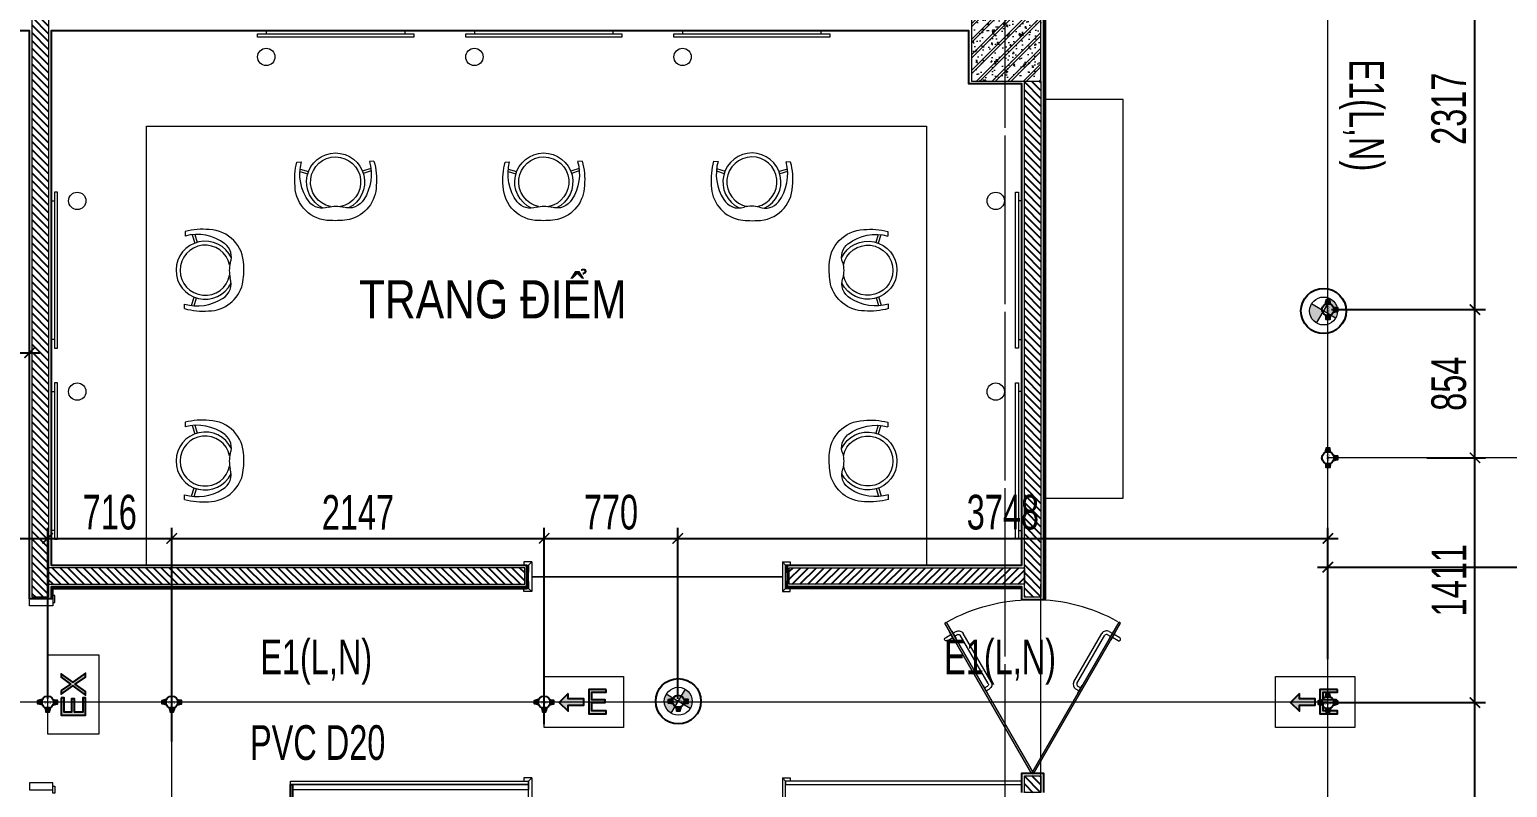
# Model space of a CAD drawing. Header units: millimetres. Extents: x -343543 to 400519, y -115663 to 104219.
# Drawn here: x -155558 to -147038, y 10228 to 14597 of the extents above; entities that cross this region are included whole.
import ezdxf
from ezdxf.xclip import XClip

# ---------------------------------------------------------------- set-up
doc = ezdxf.new("R2010")
doc.units = ezdxf.units.MM
doc.header["$XCLIPFRAME"] = 0
doc.linetypes.add('XREF MAT BANG TUONG XAY$0$CENTER', pattern=[50.8, 31.75, -6.35, 6.35, -6.35])
doc.linetypes.add('XREF MAT BANG TUONG XAY$0$HIDDEN', pattern=[0.375, 0.25, -0.125])
doc.layers.get('0').update_dxf_attribs({"color": 231, "lineweight": 0})
doc.layers.get('DefPoints').update_dxf_attribs({"color": 191})
for name, color, linetype, lineweight in [('1-INNO-E-Emergency', 1, 'EME', 5), ('A-PATT', 252, 'Continuous', 9), ('A-SYMBOLS', 10, 'Continuous', 13), ('E-EX', 3, 'Continuous', 25), ('kata_dim', 231, 'Continuous', 0), ('SME-E-COND-LTG', 51, 'Continuous', 18), ('SME-E-LTG-TEXT', 53, 'Continuous', 18), ('TEXT DIEN', 3, 'Continuous', 18), ('XREF MAT BANG TUONG XAY$0$$0$A-WALL-INT', 8, 'Continuous', 9), ('XREF MAT BANG TUONG XAY$0$$1$A-TEXT', 8, 'Continuous', 25), ('XREF MAT BANG TUONG XAY$0$01.Xref _MB T1$0$A-DOOR', 8, 'Continuous', 9), ('XREF MAT BANG TUONG XAY$0$01.Xref _MB T1$0$A-FURN', 8, 'Continuous', 5), ('XREF MAT BANG TUONG XAY$0$A-GRID', 8, 'XREF MAT BANG TUONG XAY$0$CENTER', 15), ('XREF MAT BANG TUONG XAY$0$A-WALL-INT', 8, 'Continuous', 9), ('XREF MAT BANG TUONG XAY$0$xref_IKIGAI_Cot$0$A-FNSH', 8, 'Continuous', 9), ('XREF MAT BANG TUONG XAY$0$xref_IKIGAI_Cot$0$A-PATT', 8, 'Continuous', 5)]:
    doc.layers.add(name, color=color, linetype=linetype, lineweight=lineweight)
for name, color, linetype in [('XREF MAT BANG TUONG XAY$0$A-FNSH', 8, 'Continuous'), ('XREF MAT BANG TUONG XAY$0$A-FURN', 8, 'Continuous'), ('XREF MAT BANG TUONG XAY$0$A-HIDD', 8, 'XREF MAT BANG TUONG XAY$0$HIDDEN'), ('XREF MAT BANG TUONG XAY$0$A-PATT', 8, 'Continuous'), ('ống ghen', 6, 'Continuous')]:
    doc.layers.add(name, color=color, linetype=linetype)
doc.styles.add('ROMANS1', font='vntimeh.shx', dxfattribs={"width": 0.8, "bigfont": 'bigfont.shx'})
doc.styles.add('ROMANSssss', font='vntimeh.shx', dxfattribs={"width": 0.7})
doc.styles.add('SM-DIMTEXT', font='SME.shx', dxfattribs={"width": 0.7})
doc.styles.add('SME-TEXT', font='sme.shx', dxfattribs={"width": 0.7})
doc.styles.add('XREF MAT BANG TUONG XAY$0$Arial', font='arial.ttf', dxfattribs={"width": 0.8})
doc.linetypes.add('EME', pattern='A,2463.214661,-165.6529,["E",ROMANSssss,S=300,R=360,X=0,Y=-153.361507],-321.423057,2528.257516', length=5478.548134)
doc.dimstyles.new('SDIM-100', dxfattribs={"dimscale": 100, "dimtxt": 2, "dimasz": 0.6, "dimexe": 0.6, "dimexo": 0.2, "dimgap": 0.5, "dimtad": 1, "dimdec": 0, "dimzin": 12, "dimtxsty": 'SM-DIMTEXT', "dimblk": 'ARCHTICK', "dimblk1": 'ARCHTICK', "dimblk2": 'ARCHTICK', "dimcen": 0.12, "dimdle": 0.6, "dimclrd": 7, "dimclre": 8, "dimadec": 0, "dimazin": 3, "dimtfac": 2, "dimtix": 1, "dimtmove": 1, "dimatfit": 3, "dimfxl": 1, "dimtzin": 0, "dimarcsym": 1})

# ---------------------------------------------------------------- blocks, each defined once
blk = doc.blocks.new('*U287')
at = {"layer": 'XREF MAT BANG TUONG XAY$0$A-PATT'}
h = blk.add_hatch(dxfattribs=at)
h.set_pattern_fill('ANSI31', color=8, scale=10)
h.set_pattern_definition([(45, (38421.79, -11178.564), (-22.45064, 22.45064), [])])
h.paths.add_polyline_path([(-38.7, 47.5), (2936.3, 47.5), (2936.3, -47.5), (-38.7, -47.5)])
at = {"layer": 'XREF MAT BANG TUONG XAY$0$A-WALL-INT', "color": 8}
blk.add_lwpolyline([(-38.7, 47.5), (2936.3, 47.5), (2936.3, -47.5), (-38.7, -47.5)], close=True, dxfattribs=at)
blk = doc.blocks.new('*U279')
at = {"layer": 'XREF MAT BANG TUONG XAY$0$A-PATT'}
h = blk.add_hatch(dxfattribs=at)
h.set_pattern_fill('ANSI31', color=8, scale=10)
h.set_pattern_definition([(45, (43311.79, -11178.564), (-22.45064, 22.45064), [])])
h.paths.add_polyline_path([(-38.7, 47.5), (7826.3, 47.5), (7826.3, -47.5), (-38.7, -47.5)])
at = {"layer": 'XREF MAT BANG TUONG XAY$0$A-WALL-INT', "color": 8}
blk.add_lwpolyline([(-38.7, 47.5), (7826.3, 47.5), (7826.3, -47.5), (-38.7, -47.5)], close=True, dxfattribs=at)
blk = doc.blocks.new('XREF MAT BANG TUONG XAY$0$00.xref_IKIGAI_Truc')
at = {"layer": 'XREF MAT BANG TUONG XAY$0$A-GRID', "color": 8, "ltscale": 20}
blk.add_lwpolyline([(31400, -3920.7), (31400, 22924.4)], dxfattribs=at)
blk = doc.blocks.new('XREF MAT BANG TUONG XAY$0$xref_IKIGAI_Cot')
at = {"layer": 'XREF MAT BANG TUONG XAY$0$xref_IKIGAI_Cot$0$A-PATT'}
h = blk.add_hatch(dxfattribs=at)
h.set_pattern_fill('BT-01', color=8, scale=15, angle=180, pattern_type=2)
h.set_pattern_definition([(230, (31425, 14520), (-107.59, 9.413), [11.25, -123.75]), (175, (31425, 14520), (20.813, -112.83), [9, -99]), (280.45, (31416.04, 14520.78), (-86.776, -103.416), [9.56, -105.17]), (226.184, (31425, 14490), (-160.086, 24.83), [16.875, -185.625]), (276.636, (31411.66, 14492.07), (-140.2, -146.12), [14.34, -157.757]), (171.184, (31425, 14490), (-140.2, -146.12), [13.5, -148.5]), (201, (31410, 14497.5), (-89.536, 60.393), [11.25, -123.75]), (146, (31410, 14497.5), (-36.497, -108.773), [9, -99]), (251.45, (31402.54, 14502.53), (-126.033, -48.38), [9.56, -105.17]), (217.5, (31425, 14520), (-1.824, -49.934), [0, -97.8, 0, -100.5, 0, -99.375]), (187.5, (31425, 14520), (-39.46, -59.162), [0, -57.3, 0, -95.55, 0, -37.875]), (147.5, (31458.45, 14520), (-80.0734, 3.383), [0, -37.5, 0, -117, 0, -155.25]), (137.5, (31473.45, 14520), (-87.478, -15.016), [0, -48.75, 0, -77.7, 0, -110.25]), (225, (31425, 14520), (45.078, -45.078), []), (225, (31425, 14501.625), (45.078, -45.078), [])])
h.paths.add_polyline_path([(31605, 14700), (31205, 14700), (31205, 14300), (31605, 14300)])
at = {"layer": 'XREF MAT BANG TUONG XAY$0$A-GRID', "color": 8, "ltscale": 20}
blk.add_lwpolyline([(31400, -3920.7), (31400, 22924.4)], dxfattribs=at)
at = {"layer": 'XREF MAT BANG TUONG XAY$0$xref_IKIGAI_Cot$0$A-FNSH', "color": 8}
blk.add_lwpolyline([(31605, 14700), (31205, 14700), (31205, 14300), (31605, 14300)], close=True, dxfattribs=at)
blk = doc.blocks.new('*U277')
at = {"layer": 'XREF MAT BANG TUONG XAY$0$A-PATT'}
h = blk.add_hatch(dxfattribs=at)
h.set_pattern_fill('ANSI31', color=8, scale=10)
h.set_pattern_definition([(45, (36801.78, -11178.564), (-22.45064, 22.45064), [])])
h.paths.add_polyline_path([(-38.7, 47.5), (1316.3, 47.5), (1316.3, -47.5), (-38.7, -47.5)])
at = {"layer": 'XREF MAT BANG TUONG XAY$0$A-WALL-INT', "color": 8}
blk.add_lwpolyline([(-38.7, 47.5), (1316.3, 47.5), (1316.3, -47.5), (-38.7, -47.5)], close=True, dxfattribs=at)
blk = doc.blocks.new('*U276')
at = {"layer": 'XREF MAT BANG TUONG XAY$0$A-PATT'}
h = blk.add_hatch(dxfattribs=at)
h.set_pattern_fill('ANSI31', color=8, scale=10)
h.set_pattern_definition([(45, (38191.79, -11178.564), (-22.45064, 22.45064), [])])
h.paths.add_polyline_path([(-38.7, 47.5), (2706.3, 47.5), (2706.3, -47.5), (-38.7, -47.5)])
at = {"layer": 'XREF MAT BANG TUONG XAY$0$A-WALL-INT', "color": 8}
blk.add_lwpolyline([(-38.7, 47.5), (2706.3, 47.5), (2706.3, -47.5), (-38.7, -47.5)], close=True, dxfattribs=at)
blk = doc.blocks.new('*U286')
at = {"color": 8}
for p, q in [((-324.2, -4.2), (-319.2, 4.5)), ((549.4, -497), (-319.2, 4.5)), ((-324.2, -4.2), (544.4, -505.6)), ((154.3, -266.1), (164.3, -248.7)), ((195.3, -255), (474.6, -416.3)), ((205.3, -237.7), (484.6, -399)), ((141.3, -258.6), (140.1, -260.7)), ((184.6, -283.6), (141.3, -258.6)), ((171.6, -276.1), (181.7, -258.7)), ((183.4, -285.7), (184.6, -283.6)), ((442.5, -491.8), (461, -459.8)), ((449, -450.6), (448, -452.3)), ((448, -452.3), (491.3, -477.3)), ((455.2, -439.8), (454, -441.9)), ((498.5, -464.8), (455.2, -439.8)), ((459.8, -501.8), (478.3, -469.8)), ((478.2, -430), (468.2, -447.3)), ((495.5, -440), (485.5, -457.3)), ((491.3, -477.3), (492.3, -475.6)), ((497.3, -466.9), (498.5, -464.8)), ((544.4, -505.6), (549.4, -497))]:
    blk.add_line(p, q, dxfattribs=at)
at = {"color": 8, "ltscale": 0.25}
blk.add_arc((-324.2, -4.2), 1002.9, 330.95497, 0, dxfattribs=at)
at = {"color": 8}
for centre, radius, start, end in [((190.3, -263.7), 30, 59.96939, 149.96939), ((190.3, -263.7), 10, 59.96939, 149.96939), ((469.6, -425), 10, 329.96939, 59.96939), ((469.6, -425), 30, 329.96939, 59.96939), ((451.2, -496.8), 10, 149.96939, 329.96939)]:
    blk.add_arc(centre, radius, start, end, dxfattribs=at)
blk = doc.blocks.new('*U285')
at = {"layer": 'XREF MAT BANG TUONG XAY$0$A-PATT'}
h = blk.add_hatch(dxfattribs=at)
h.set_pattern_fill('ANSI31', color=8, scale=10)
h.set_pattern_definition([(45, (35541.79, -11178.564), (-22.45064, 22.45064), [])])
h.paths.add_polyline_path([(-38.7, 47.5), (56.3, 47.5), (56.3, -47.5), (-38.7, -47.5)])
at = {"layer": 'XREF MAT BANG TUONG XAY$0$A-WALL-INT', "color": 8}
blk.add_lwpolyline([(-38.7, 47.5), (56.3, 47.5), (56.3, -47.5), (-38.7, -47.5)], close=True, dxfattribs=at)
blk = doc.blocks.new('XREF MAT BANG NOI THAT$0$01.Xref _MB T1$0$YLD.Studio-03-10')
at = {"color": 8}
for p, q in [((-114.9, 223.3), (-115.2, 197)), ((-73.7, 204.8), (-59.6, 156.3)), ((-59.8, 205.9), (-46.6, 160.6)), ((-77.6, -203.4), (-62.6, -155.1)), ((-63.7, -204.8), (-49.7, -159.7)), ((-119.2, -221.1), (-118.9, -194.8))]:
    blk.add_line(p, q, dxfattribs=at)
for centre, radius, start, end in [((-45.4, -60.7), 267, 53.14657, 105.16037), ((-15.8, -157.2), 393.2, 84.14904, 104.60026), ((18.3, 30), 204.1, 359.86712, 88.34178), ((0, 0), 167.3, 25.23738, 333.67565), ((0, 0), 144.5, 12.13584, 348.5505), ((53.4, 76.5), 98, 339.92524, 51.2235), ((320.2, -3), 180.7, 165.27513, 193.63791), ((-230.1, 2.2), 453.3, 349.58366, 3.46192), ((17.8, -30.4), 204.1, 270.57126, 345.98886), ((51.9, -77.5), 98, 299.72756, 18.9878), ((-44.2, 60.7), 266.2, 253.71144, 302.95283), ((-12.8, 157.4), 393.2, 254.31278, 274.764)]:
    blk.add_arc(centre, radius, start, end, dxfattribs=at)
blk = doc.blocks.new('XREF MAT BANG NOI THAT')
at = {"color": 8}
for points in [[(30945, 11510), (31495, 11510), (31495, 14285), (31190, 14285), (31190, 14590), (25897.5, 14590), (25900, 11509.6), (26450, 11510), (26450, 14040), (30945, 14040)], [(27089.5, 14554), (27089.5, 14572), (27989.5, 14572), (27989.5, 14554)], [(27939.5, 14590), (27139.5, 14590), (27139.5, 14572), (27939.5, 14572)], [(28289.5, 14554), (28289.5, 14572), (29189.5, 14572), (29189.5, 14554)], [(29139.5, 14590), (28339.5, 14590), (28339.5, 14572), (29139.5, 14572)], [(29489.5, 14554), (29489.5, 14572), (30389.5, 14572), (30389.5, 14554)], [(30339.5, 14590), (29539.5, 14590), (29539.5, 14572), (30339.5, 14572)], [(32079.7, 14195), (31630, 14195), (31630, 11895), (32079.7, 11895)], [(25936, 13660), (25918, 13660), (25918, 12760), (25936, 12760)], [(31459, 13660), (31477, 13660), (31477, 12760), (31459, 12760)], [(25900, 12810), (25900, 13610), (25918, 13610), (25918, 12810)], [(31495, 12810), (31495, 13610), (31477, 13610), (31477, 12810)], [(25936, 12560), (25918, 12560), (25918, 11660), (25936, 11660)], [(31459, 12560), (31477, 12560), (31477, 11660), (31459, 11660)], [(25900, 11710), (25900, 12510), (25918, 12510), (25918, 11710)], [(31495, 11710), (31495, 12510), (31477, 12510), (31477, 11710)]]:
    blk.add_lwpolyline(points, close=True, dxfattribs=at)
for centre in [(27139.5, 14440), (28339.5, 14440), (29539.5, 14440), (26050, 13610), (31345, 13610), (26050, 12510), (31345, 12510)]:
    blk.add_circle(centre, 50, dxfattribs=at)
at = {"color": 8, "xscale": -1.000000000000001, "rotation": 90}
for p in [(27539.5, 13718.8), (28739.5, 13718.8)]:
    blk.add_blockref('XREF MAT BANG NOI THAT$0$01.Xref _MB T1$0$YLD.Studio-03-10', p, dxfattribs=at)
at = {"color": 8, "rotation": 270}
blk.add_blockref('XREF MAT BANG NOI THAT$0$01.Xref _MB T1$0$YLD.Studio-03-10', (29939.5, 13718.8), dxfattribs=at)
at = {"color": 8}
for p in [(26787, 13210), (26787, 12110)]:
    blk.add_blockref('XREF MAT BANG NOI THAT$0$01.Xref _MB T1$0$YLD.Studio-03-10', p, dxfattribs=at)
at = {"color": 8, "xscale": -1}
for p in [(30608.1, 13210), (30608.1, 12110)]:
    blk.add_blockref('XREF MAT BANG NOI THAT$0$01.Xref _MB T1$0$YLD.Studio-03-10', p, dxfattribs=at)
blk = doc.blocks.new('01.Xref _MB T1')
at = {"color": 8}
blk.add_line((31605.00948, 10199.99999), (31605.00948, 11399.99995), dxfattribs=at)
at = {"layer": 'XREF MAT BANG TUONG XAY$0$$0$A-WALL-INT', "color": 8}
for points in [[(28624.99146, 11527.99999), (28624.99146, 11509.99999), (28651.99146, 11509.99999), (28669.99146, 11527.99999)], [(28639.99146, 11509.99999), (28651.99146, 11509.99999), (28651.99146, 11469.99999), (28639.99146, 11469.99999)], [(28651.99146, 11509.99999), (28669.99146, 11527.99999), (28669.99146, 11356.99999), (28651.99146, 11374.99999)], [(30133.00077, 11509.99994), (30115.00077, 11527.99994), (30115.00077, 11356.99994), (30133.00077, 11374.99994)], [(30160.00077, 11527.99994), (30160.00077, 11509.99994), (30133.00077, 11509.99994), (30115.00077, 11527.99994)], [(30145.00077, 11509.99994), (30133.00077, 11509.99994), (30133.00077, 11469.99994), (30145.00077, 11469.99994)], [(25921.10123, 11334.99999), (25910.00142, 11334.99999), (25910.00142, 11294.99999), (25921.10123, 11294.99999)], [(28624.99146, 11356.99999), (28624.99146, 11374.99999), (28651.99146, 11374.99999), (28669.99146, 11356.99999)], [(28639.99146, 11414.99999), (28651.99146, 11414.99999), (28651.99146, 11374.99999), (28639.99146, 11374.99999)], [(30160.00077, 11356.99994), (30160.00077, 11374.99994), (30133.00077, 11374.99994), (30115.00077, 11356.99994)], [(30145.00077, 11414.99994), (30133.00077, 11414.99994), (30133.00077, 11374.99994), (30145.00077, 11374.99994)], [(25910.00142, 11274.99999), (25775.00147, 11274.99999), (25775.00147, 11314.99999), (25910.00142, 11314.99999)], [(25909.99203, 10255), (25774.99209, 10255), (25774.99209, 10215), (25909.99203, 10215)], [(25921.09184, 10195), (25909.99203, 10195), (25909.99203, 10235), (25921.09184, 10235)], [(28651.99146, 10244.9999), (27280.0013, 10244.9999), (27280.0013, 10264.9999), (28651.99146, 10264.9999)], [(28624.99146, 10282.9999), (28624.99146, 10264.9999), (28651.99146, 10264.9999), (28669.99146, 10282.9999)], [(28651.99146, 10264.9999), (28669.99146, 10282.9999), (28669.99146, 9657), (28651.99146, 9675)], [(30133.00077, 10264.9999), (30115.00077, 10282.9999), (30115.00077, 9657), (30133.00077, 9675)], [(30160.00077, 10282.9999), (30160.00077, 10264.9999), (30133.00077, 10264.9999), (30115.00077, 10282.9999)], [(30133.00077, 10244.9999), (31494.99193, 10244.9999), (31494.99193, 10264.9999), (30133.00077, 10264.9999)]]:
    blk.add_lwpolyline(points, close=True, dxfattribs=at)
for points in [[(28639.99146, 11509.99999), (28651.99146, 11469.99999)], [(28651.99146, 11509.99999), (28639.99146, 11469.99999)], [(30145.00077, 11509.99994), (30133.00077, 11469.99994)], [(30133.00077, 11509.99994), (30145.00077, 11469.99994)], [(28639.99146, 11414.99999), (28651.99146, 11374.99999)], [(28651.99146, 11414.99999), (28639.99146, 11374.99999)], [(30145.00077, 11414.99994), (30133.00077, 11374.99994)], [(30133.00077, 11414.99994), (30145.00077, 11374.99994)]]:
    blk.add_lwpolyline(points, dxfattribs=at)
at = {"layer": 'XREF MAT BANG TUONG XAY$0$01.Xref _MB T1$0$A-FURN', "color": 8}
blk.add_lwpolyline([(27290.00131, 10244.9999), (28651.99146, 10244.9999), (28651.99146, 10214.9999), (27290.0013, 10215)], close=True, dxfattribs=at)
at = {"layer": 'XREF MAT BANG TUONG XAY$0$A-FNSH', "color": 8}
for points in [[(31620.01073, 14715.00011), (31620.00085, 11309.99999), (31494.99193, 11309.99999), (31494.99193, 11385), (30145.00077, 11385), (30145.00077, 11510), (31495.00143, 11510), (31495.00473, 14285), (31190.01068, 14284.99999), (31190.01068, 14590), (25900.03504, 14590), (25900.02556, 11509.99995), (28639.99146, 11509.99995), (28639.99146, 11384.99995), (25900.00142, 11384.99995), (25900.00142, 11314.99999), (25775.00148, 11314.99999), (25775.00136, 14590), (25244.99202, 14590)], [(31630.01076, 14725.00011), (31630.00137, 11309.99999), (31620.00085, 11309.99999)], [(25910.00142, 11314.99999), (25910.00142, 11374.99995), (28639.99146, 11374.99995)], [(31494.99193, 11375), (30145.00077, 11375), (30145.00077, 11385)], [(31494.99193, 10199.99999), (31494.99193, 10309.99999), (31619.98916, 10309.99999), (31620.00948, 10200.00276)]]:
    blk.add_lwpolyline(points, dxfattribs=at)
at = {"layer": 'XREF MAT BANG TUONG XAY$0$A-FURN', "color": 8}
blk.add_lwpolyline([(27280.0013, 10244.9999), (27290.0013, 10244.9999), (27290.0013, 9620.00061), (27280.0013, 9620.00061)], close=True, dxfattribs=at)
at = {"layer": 'XREF MAT BANG TUONG XAY$0$A-HIDD', "color": 8, "ltscale": 200, "const_width": 10}
blk.add_lwpolyline([(28669.99146, 11442.49999), (30115.00077, 11442.49994)], dxfattribs=at)
at = {"color": 8}
blk.add_blockref('XREF MAT BANG TUONG XAY$0$00.xref_IKIGAI_Truc', (0.00011, 0), dxfattribs=at)
ref = blk.add_blockref('XREF MAT BANG TUONG XAY$0$xref_IKIGAI_Cot', (-0.00927, -0.00001), dxfattribs=at)
XClip(ref).set_block_clipping_path([(-1610.3425959283, -2225.6693134198), (41829.1295208634, 21555.8819575264)])
at = {"layer": 'XREF MAT BANG TUONG XAY$0$01.Xref _MB T1$0$A-DOOR', "color": 8, "xscale": -1, "rotation": 270.0000000000001}
blk.add_blockref('*U286', (31556.67748, 10631.26897), dxfattribs=at)
at = {"layer": 'XREF MAT BANG TUONG XAY$0$01.Xref _MB T1$0$A-DOOR', "color": 8, "rotation": 90.00000000000001}
blk.add_blockref('*U286', (31558.30361, 10631.26897), dxfattribs=at)
at = {"layer": 'XREF MAT BANG TUONG XAY$0$A-FURN', "color": 8, "rotation": 90.00000000000001}
for name, p in [('*U279', (25837.49193, 11363.6983)), ('*U287', (31557.49193, 11363.6983)), ('*U285', (31557.49193, 10238.6983))]:
    blk.add_blockref(name, p, dxfattribs=at)
at = {"layer": 'XREF MAT BANG TUONG XAY$0$A-FURN', "color": 8, "xscale": -1}
blk.add_blockref('*U276', (28591.29315, 11447.49995), dxfattribs=at)
at = {"layer": 'XREF MAT BANG TUONG XAY$0$A-FURN', "color": 8}
blk.add_blockref('*U277', (30193.69908, 11447.5), dxfattribs=at)
at = {"layer": 'XREF MAT BANG TUONG XAY$0$$1$A-TEXT', "color": 8, "style": 'XREF MAT BANG TUONG XAY$0$Arial', "width": 0.8}
blk.add_text('TRANG ĐIỂM', height=220, dxfattribs=at).set_placement((27673.57742, 12932.58551))
at = {"layer": 'A-PATT', "color": 8}
blk.add_blockref('XREF MAT BANG NOI THAT', (0, 0), dxfattribs=at)
blk = doc.blocks.new('Den downligh su co')
at = {"layer": '1-INNO-E-Emergency'}
h = blk.add_hatch(color=1, dxfattribs=at)
h.dxf.hatch_style = 1
h.paths.add_polyline_path([(-51.3, 51.3), (0, 0), (51.3, 51.3, 0.414214)])
h.paths.add_polyline_path([(0, 0), (-51.3, -51.3, 0.414214), (51.3, -51.3)])
at = {"layer": '1-INNO-E-Emergency', "color": 1}
for points in [[(-51.3, 51.3), (51.3, -51.3)], [(-51.3, -51.3), (51.3, 51.3)]]:
    blk.add_lwpolyline(points, dxfattribs=at)
blk.add_circle((0, 0), 72.5, dxfattribs=at)
at = {"layer": 'DefPoints', "ltscale": 5}
blk.add_circle((0, 0), 117.2, dxfattribs=at)
blk = doc.blocks.new('ĐÈN EXIT CHỈ HƯỚNG')
at = {"lineweight": 9}
h = blk.add_hatch(color=256, dxfattribs=at)
h.paths.add_polyline_path([(-17.9, -64.8), (78.3, -64.8), (78.3, -49.1), (-0.3, -49.1), (-0.3, -8.2), (73.3, -8.2), (73.3, 7.3), (-0.3, 7.3), (-0.3, 52.7), (78.3, 52.7), (78.3, 68.3), (-17.9, 68.3)])
h.paths.add_polyline_path([(-130.5, -43.1), (-130.6, -12.8), (-44.6, -12.8), (-44.6, 21.7), (-130.6, 21.7), (-130.6, 55.2), (-179.6, 6.1)])
blk.add_line((-44.6, 21.7), (-44.6, -12.8))
at = {"lineweight": 15, "flags": 128}
blk.add_lwpolyline([(173.2, -135.6), (173.2, 144.4), (-262.4, 144.4), (-262.4, -135.6)], close=True, dxfattribs=at)
at = {"flags": 128}
for points in [[(-130.6, -43), (-179.6, 6.1), (-130.6, 55.2), (-130.6, 21.7), (-44.6, 21.7), (-44.6, -12.8), (-130.6, -12.8)], [(78.3, -64.8), (-17.9, -64.8), (-17.9, 68.3), (78.3, 68.3), (78.3, 52.7), (-0.3, 52.7), (-0.3, 7.3), (73.3, 7.3), (73.3, -8.2), (-0.3, -8.2), (-0.3, -49.1), (78.3, -49.1)]]:
    blk.add_lwpolyline(points, close=True, dxfattribs=at)
blk = doc.blocks.new('KH VIDIFI NHA XE_dwg_KH VIDIFI NHA XE_dwg_INNO_E_ĐÈN_EXIT THOÁT HIỂM1 - ELC_EmergencyExit-1904534-MẶT BẰNG ĐÈN EXIT_ SỰ CỐ TẦNG HẦM-2156726-DANH MỤC KÝ HIỆU SỬ DỤNG TRONG BẢN VẼ-2855094-KÍ HIỆU BẢN VẼ')
h = blk.add_hatch(color=256)
h.paths.add_polyline_path([(-75.1, 122.5), (-0.9, 122.5), (-0.9, 110.4), (-61.5, 110.4), (-61.5, 78.8), (-4.8, 78.8), (-4.8, 66.9), (-61.6, 66.9), (-61.6, 31.8), (-0.9, 31.8), (-0.9, 19.8), (-75.1, 19.8)], flags=0)
h.paths.add_polyline_path([(30.4, 122.5), (57.3, 84.1), (86.1, 122.3), (100.8, 122.3), (65.1, 73.9), (103.8, 19.8), (87, 19.8), (56.8, 63), (25.9, 19.8), (9.6, 19.8), (49.3, 73.4), (14.3, 122.5)], flags=0)
at = {"lineweight": 15, "flags": 128}
blk.add_lwpolyline([(181.7, 180.1), (181.7, -35.9), (-154.3, -35.9), (-154.3, 180.1)], close=True, dxfattribs=at)
at = {"flags": 128}
for points in [[(-0.9, 122.5), (-75.1, 122.5), (-75.1, 19.8), (-0.9, 19.8), (-0.9, 31.8), (-61.6, 31.8), (-61.6, 66.9), (-4.8, 66.9), (-4.8, 78.8), (-61.5, 78.8), (-61.5, 110.4), (-0.9, 110.4)], [(30.4, 122.5), (14.3, 122.5), (49.3, 73.4), (9.6, 19.8), (25.9, 19.8), (56.8, 63), (87, 19.8), (103.8, 19.8), (65.1, 73.9), (100.8, 122.3), (86.1, 122.3), (57.3, 84.1)]]:
    blk.add_lwpolyline(points, close=True, dxfattribs=at)
blk = doc.blocks.new('c3-20')
at = {"layer": 'ống ghen', "ltscale": 30}
for points in [[(5338941, -3869094), (5338918.6, -3869094), (5338918.6, -3869114), (5338941, -3869114)], [(5338984.6, -3869070.5), (5338984.6, -3869048), (5338964.6, -3869048), (5338964.6, -3869070.5)], [(5338975.1, -3869069), (5338975.1, -3869057), (5338974, -3869057), (5338974, -3869069)], [(5339008.1, -3869094), (5339030.6, -3869094), (5339030.6, -3869114), (5339008.1, -3869114)], [(5338939.6, -3869103.5), (5338927.5, -3869103.5), (5338927.5, -3869104.6), (5338939.6, -3869104.6)], [(5339009.6, -3869103.5), (5339021.6, -3869103.5), (5339021.6, -3869104.6), (5339009.6, -3869104.6)]]:
    blk.add_lwpolyline(points, close=True, dxfattribs=at)
for points in [[(5338942.8, -3869089.3), (5338924.6, -3869094)], [(5338959.8, -3869072.3), (5338964.6, -3869054)], [(5338989.3, -3869072.3), (5338984.6, -3869054)], [(5339006.3, -3869089.3), (5339024.6, -3869094)], [(5338942.8, -3869118.8), (5338924.6, -3869114)], [(5339006.3, -3869118.8), (5339024.6, -3869114)]]:
    blk.add_lwpolyline(points, dxfattribs=at)
blk.add_circle((5338974.6, -3869104), 35, dxfattribs=at)
at = {"layer": 'TEXT DIEN', "ltscale": 30, "style": 'ROMANS1'}
blk.add_text('D20', height=15, dxfattribs=at).set_placement((5338954.5, -3869111.3))
blk = doc.blocks.new('c4-d20')
at = {"layer": 'ống ghen', "ltscale": 30}
for points in [[(5338959.8, -3869205.4), (5338964.6, -3869187.1)], [(5338989.3, -3869205.4), (5338984.6, -3869187.1)], [(5338942.8, -3869222.4), (5338924.6, -3869227.1)], [(5338942.8, -3869251.9), (5338924.6, -3869247.1)], [(5338959.8, -3869268.9), (5338964.6, -3869287.1)], [(5338989.3, -3869268.9), (5338984.6, -3869287.1)], [(5339006.3, -3869222.4), (5339024.6, -3869227.1)], [(5339006.3, -3869251.9), (5339024.6, -3869247.1)]]:
    blk.add_lwpolyline(points, dxfattribs=at)
for points in [[(5338984.6, -3869203.6), (5338984.6, -3869181.1), (5338964.6, -3869181.1), (5338964.6, -3869203.6)], [(5338941, -3869227.1), (5338918.6, -3869227.1), (5338918.6, -3869247.1), (5338941, -3869247.1)], [(5338939.6, -3869236.6), (5338927.5, -3869236.6), (5338927.5, -3869237.7), (5338939.6, -3869237.7)], [(5338984.6, -3869270.7), (5338984.6, -3869293.1), (5338964.6, -3869293.1), (5338964.6, -3869270.7)], [(5338975.1, -3869202.1), (5338975.1, -3869190.1), (5338974, -3869190.1), (5338974, -3869202.1)], [(5338975.1, -3869272.1), (5338975.1, -3869284.2), (5338974, -3869284.2), (5338974, -3869272.1)], [(5339008.1, -3869227.1), (5339030.6, -3869227.1), (5339030.6, -3869247.1), (5339008.1, -3869247.1)], [(5339009.6, -3869236.6), (5339021.6, -3869236.6), (5339021.6, -3869237.7), (5339009.6, -3869237.7)]]:
    blk.add_lwpolyline(points, close=True, dxfattribs=at)
blk.add_circle((5338974.6, -3869237.1), 35, dxfattribs=at)
at = {"layer": 'TEXT DIEN', "ltscale": 30, "style": 'ROMANS1'}
blk.add_text('D20', height=15, dxfattribs=at).set_placement((5338953.4, -3869246.8))
blk = doc.blocks.new('_ArchTick')
at = {"color": 0, "linetype": 'ByBlock', "const_width": 0.15}
blk.add_lwpolyline([(-0.5, -0.5), (0.5, 0.5)], dxfattribs=at)
blk = doc.blocks.new('*D401')
at = {"layer": 'DefPoints', "color": 0, "linetype": 'Continuous', "ltscale": 1000, "transparency": 16777216}
for p in [(-155558.1, 12734.2), (-156427.3, 12225.7), (-155558.1, 12121)]:
    blk.add_point(p, dxfattribs=at)
at = {"layer": 'kata_dim', "color": 8, "linetype": 'Continuous', "lineweight": -2, "ltscale": 1000, "transparency": 16777216}
for p, q in [((-156427.3, 12245.7), (-156427.3, 12794.2)), ((-155558.1, 12141), (-155558.1, 12794.2))]:
    blk.add_line(p, q, dxfattribs=at)
at = {"layer": 'kata_dim', "color": 7, "linetype": 'Continuous', "lineweight": -2, "ltscale": 1000, "transparency": 16777216}
blk.add_line((-156487.3, 12734.2), (-155498.1, 12734.2), dxfattribs=at)
at = {"layer": 'kata_dim', "color": 7, "linetype": 'Continuous', "lineweight": -2, "ltscale": 1000, "transparency": 16777216, "xscale": 60, "yscale": 60, "zscale": 60, "rotation": 180}
blk.add_blockref('_ArchTick', (-156427.3, 12734.2), dxfattribs=at)
at = {"layer": 'kata_dim', "color": 7, "linetype": 'Continuous', "lineweight": -2, "ltscale": 1000, "transparency": 16777216, "xscale": 60, "yscale": 60, "zscale": 60}
blk.add_blockref('_ArchTick', (-155558.1, 12734.2), dxfattribs=at)
at = {"layer": 'kata_dim', "color": 0, "linetype": 'Continuous', "ltscale": 1000, "transparency": 16777216, "insert": (-155992.7, 12884.2), "char_height": 200, "attachment_point": 5, "style": 'SM-DIMTEXT'}
blk.add_mtext('869', dxfattribs=at)
blk = doc.blocks.new('*D427')
at = {"layer": 'DefPoints', "color": 0, "linetype": 'Continuous', "ltscale": 1000, "transparency": 16777216}
for p in [(-155453.6, 11664), (-156428.7, 10949.2), (-155453.6, 10719.8)]:
    blk.add_point(p, dxfattribs=at)
at = {"layer": 'kata_dim', "color": 8, "linetype": 'Continuous', "lineweight": -2, "ltscale": 1000, "transparency": 16777216}
for p, q in [((-156428.7, 10969.2), (-156428.7, 11724)), ((-155453.6, 10739.8), (-155453.6, 11724))]:
    blk.add_line(p, q, dxfattribs=at)
at = {"layer": 'kata_dim', "color": 7, "linetype": 'Continuous', "lineweight": -2, "ltscale": 1000, "transparency": 16777216}
blk.add_line((-156488.7, 11664), (-155393.6, 11664), dxfattribs=at)
at = {"layer": 'kata_dim', "color": 7, "linetype": 'Continuous', "lineweight": -2, "ltscale": 1000, "transparency": 16777216, "xscale": 60, "yscale": 60, "zscale": 60, "rotation": 180}
blk.add_blockref('_ArchTick', (-156428.7, 11664), dxfattribs=at)
at = {"layer": 'kata_dim', "color": 7, "linetype": 'Continuous', "lineweight": -2, "ltscale": 1000, "transparency": 16777216, "xscale": 60, "yscale": 60, "zscale": 60}
blk.add_blockref('_ArchTick', (-155453.6, 11664), dxfattribs=at)
at = {"layer": 'kata_dim', "color": 0, "linetype": 'Continuous', "ltscale": 1000, "transparency": 16777216, "insert": (-155941.2, 11814), "char_height": 200, "attachment_point": 5, "style": 'SM-DIMTEXT'}
blk.add_mtext('975', dxfattribs=at)
blk = doc.blocks.new('*D428')
at = {"layer": 'DefPoints', "color": 0, "linetype": 'Continuous', "ltscale": 1000, "transparency": 16777216}
for p in [(-154738.1, 11664), (-155453.6, 10719.8), (-154738.1, 10473)]:
    blk.add_point(p, dxfattribs=at)
at = {"layer": 'kata_dim', "color": 8, "linetype": 'Continuous', "lineweight": -2, "ltscale": 1000, "transparency": 16777216}
for p, q in [((-155453.6, 10739.8), (-155453.6, 11724)), ((-154738.1, 10493), (-154738.1, 11724))]:
    blk.add_line(p, q, dxfattribs=at)
at = {"layer": 'kata_dim', "color": 7, "linetype": 'Continuous', "lineweight": -2, "ltscale": 1000, "transparency": 16777216}
blk.add_line((-155513.6, 11664), (-154678.1, 11664), dxfattribs=at)
at = {"layer": 'kata_dim', "color": 7, "linetype": 'Continuous', "lineweight": -2, "ltscale": 1000, "transparency": 16777216, "xscale": 60, "yscale": 60, "zscale": 60, "rotation": 180}
blk.add_blockref('_ArchTick', (-155453.6, 11664), dxfattribs=at)
at = {"layer": 'kata_dim', "color": 7, "linetype": 'Continuous', "lineweight": -2, "ltscale": 1000, "transparency": 16777216, "xscale": 60, "yscale": 60, "zscale": 60}
blk.add_blockref('_ArchTick', (-154738.1, 11664), dxfattribs=at)
at = {"layer": 'kata_dim', "color": 0, "linetype": 'Continuous', "ltscale": 1000, "transparency": 16777216, "insert": (-155095.8, 11814), "char_height": 200, "attachment_point": 5, "style": 'SM-DIMTEXT'}
blk.add_mtext('716', dxfattribs=at)
blk = doc.blocks.new('*D429')
at = {"layer": 'DefPoints', "color": 0, "linetype": 'Continuous', "ltscale": 1000, "transparency": 16777216}
for p in [(-152591.5, 11664), (-152591.5, 10573.3), (-154738.1, 10473)]:
    blk.add_point(p, dxfattribs=at)
at = {"layer": 'kata_dim', "color": 8, "linetype": 'Continuous', "lineweight": -2, "ltscale": 1000, "transparency": 16777216}
for p, q in [((-154738.1, 10493), (-154738.1, 11724)), ((-152591.5, 10593.3), (-152591.5, 11724))]:
    blk.add_line(p, q, dxfattribs=at)
at = {"layer": 'kata_dim', "color": 7, "linetype": 'Continuous', "lineweight": -2, "ltscale": 1000, "transparency": 16777216}
blk.add_line((-154798.1, 11664), (-152531.5, 11664), dxfattribs=at)
at = {"layer": 'kata_dim', "color": 7, "linetype": 'Continuous', "lineweight": -2, "ltscale": 1000, "transparency": 16777216, "xscale": 60, "yscale": 60, "zscale": 60, "rotation": 180}
blk.add_blockref('_ArchTick', (-154738.1, 11664), dxfattribs=at)
at = {"layer": 'kata_dim', "color": 7, "linetype": 'Continuous', "lineweight": -2, "ltscale": 1000, "transparency": 16777216, "xscale": 60, "yscale": 60, "zscale": 60}
blk.add_blockref('_ArchTick', (-152591.5, 11664), dxfattribs=at)
at = {"layer": 'kata_dim', "color": 0, "linetype": 'Continuous', "ltscale": 1000, "transparency": 16777216, "insert": (-153664.8, 11814), "char_height": 200, "attachment_point": 5, "style": 'SM-DIMTEXT'}
blk.add_mtext('2147', dxfattribs=at)
blk = doc.blocks.new('*D430')
at = {"layer": 'DefPoints', "color": 0, "linetype": 'Continuous', "ltscale": 1000, "transparency": 16777216}
for p in [(-151821.2, 11664), (-151821.2, 10719.8), (-152591.5, 10573.3)]:
    blk.add_point(p, dxfattribs=at)
at = {"layer": 'kata_dim', "color": 8, "linetype": 'Continuous', "lineweight": -2, "ltscale": 1000, "transparency": 16777216}
for p, q in [((-152591.5, 10593.3), (-152591.5, 11724)), ((-151821.2, 10739.8), (-151821.2, 11724))]:
    blk.add_line(p, q, dxfattribs=at)
at = {"layer": 'kata_dim', "color": 7, "linetype": 'Continuous', "lineweight": -2, "ltscale": 1000, "transparency": 16777216}
blk.add_line((-152651.5, 11664), (-151761.2, 11664), dxfattribs=at)
at = {"layer": 'kata_dim', "color": 7, "linetype": 'Continuous', "lineweight": -2, "ltscale": 1000, "transparency": 16777216, "xscale": 60, "yscale": 60, "zscale": 60, "rotation": 180}
blk.add_blockref('_ArchTick', (-152591.5, 11664), dxfattribs=at)
at = {"layer": 'kata_dim', "color": 7, "linetype": 'Continuous', "lineweight": -2, "ltscale": 1000, "transparency": 16777216, "xscale": 60, "yscale": 60, "zscale": 60}
blk.add_blockref('_ArchTick', (-151821.2, 11664), dxfattribs=at)
at = {"layer": 'kata_dim', "color": 0, "linetype": 'Continuous', "ltscale": 1000, "transparency": 16777216, "insert": (-152206.3, 11814), "char_height": 200, "attachment_point": 5, "style": 'SM-DIMTEXT'}
blk.add_mtext('770', dxfattribs=at)
blk = doc.blocks.new('*D431')
at = {"layer": 'DefPoints', "color": 0, "linetype": 'Continuous', "ltscale": 1000, "transparency": 16777216}
for p in [(-148073.1, 11664), (-148073.1, 10946.8), (-151821.2, 10719.8)]:
    blk.add_point(p, dxfattribs=at)
at = {"layer": 'kata_dim', "color": 8, "linetype": 'Continuous', "lineweight": -2, "ltscale": 1000, "transparency": 16777216}
for p, q in [((-151821.2, 10739.8), (-151821.2, 11724)), ((-148073.1, 10966.8), (-148073.1, 11724))]:
    blk.add_line(p, q, dxfattribs=at)
at = {"layer": 'kata_dim', "color": 7, "linetype": 'Continuous', "lineweight": -2, "ltscale": 1000, "transparency": 16777216}
blk.add_line((-151881.2, 11664), (-148013.1, 11664), dxfattribs=at)
at = {"layer": 'kata_dim', "color": 7, "linetype": 'Continuous', "lineweight": -2, "ltscale": 1000, "transparency": 16777216, "xscale": 60, "yscale": 60, "zscale": 60, "rotation": 180}
blk.add_blockref('_ArchTick', (-151821.2, 11664), dxfattribs=at)
at = {"layer": 'kata_dim', "color": 7, "linetype": 'Continuous', "lineweight": -2, "ltscale": 1000, "transparency": 16777216, "xscale": 60, "yscale": 60, "zscale": 60}
blk.add_blockref('_ArchTick', (-148073.1, 11664), dxfattribs=at)
at = {"layer": 'kata_dim', "color": 0, "linetype": 'Continuous', "ltscale": 1000, "transparency": 16777216, "insert": (-149947.1, 11814), "char_height": 200, "attachment_point": 5, "style": 'SM-DIMTEXT'}
blk.add_mtext('3748', dxfattribs=at)
blk = doc.blocks.new('*D432')
at = {"layer": 'DefPoints', "color": 0, "linetype": 'Continuous', "ltscale": 1000, "transparency": 16777216}
for p in [(-144078.1, 12128.6), (-144078.1, 11498.1), (-148073.1, 10946.8)]:
    blk.add_point(p, dxfattribs=at)
at = {"layer": 'kata_dim', "color": 8, "linetype": 'Continuous', "lineweight": -2, "ltscale": 1000, "transparency": 16777216}
for p, q in [((-144078.1, 12108.6), (-144078.1, 11438.1)), ((-148073.1, 10966.8), (-148073.1, 11558.1))]:
    blk.add_line(p, q, dxfattribs=at)
at = {"layer": 'kata_dim', "color": 7, "linetype": 'Continuous', "lineweight": -2, "ltscale": 1000, "transparency": 16777216}
blk.add_line((-148133.1, 11498.1), (-144018.1, 11498.1), dxfattribs=at)
at = {"layer": 'kata_dim', "color": 7, "linetype": 'Continuous', "lineweight": -2, "ltscale": 1000, "transparency": 16777216, "xscale": 60, "yscale": 60, "zscale": 60, "rotation": 180}
blk.add_blockref('_ArchTick', (-148073.1, 11498.1), dxfattribs=at)
at = {"layer": 'kata_dim', "color": 7, "linetype": 'Continuous', "lineweight": -2, "ltscale": 1000, "transparency": 16777216, "xscale": 60, "yscale": 60, "zscale": 60}
blk.add_blockref('_ArchTick', (-144078.1, 11498.1), dxfattribs=at)
at = {"layer": 'kata_dim', "color": 0, "linetype": 'Continuous', "ltscale": 1000, "transparency": 16777216, "insert": (-146075.6, 11648.1), "char_height": 200, "attachment_point": 5, "style": 'SM-DIMTEXT'}
blk.add_mtext('3995', dxfattribs=at)
blk = doc.blocks.new('*D433')
at = {"layer": 'DefPoints', "color": 0, "linetype": 'Continuous', "ltscale": 1000, "transparency": 16777216}
for p in [(-148062.1, 10717.4), (-147225.4, 10717.4), (-147608.1, 6743.7)]:
    blk.add_point(p, dxfattribs=at)
at = {"layer": 'kata_dim', "color": 7, "linetype": 'Continuous', "lineweight": -2, "ltscale": 1000, "transparency": 16777216}
blk.add_line((-147225.4, 6683.7), (-147225.4, 10777.4), dxfattribs=at)
at = {"layer": 'kata_dim', "color": 8, "linetype": 'Continuous', "lineweight": -2, "ltscale": 1000, "transparency": 16777216}
for p, q in [((-148042.1, 10717.4), (-147165.4, 10717.4)), ((-147588.1, 6743.7), (-147165.4, 6743.7))]:
    blk.add_line(p, q, dxfattribs=at)
at = {"layer": 'kata_dim', "color": 7, "linetype": 'Continuous', "lineweight": -2, "ltscale": 1000, "transparency": 16777216, "xscale": 60, "yscale": 60, "zscale": 60}
for p, rotation in [((-147225.4, 10717.4), 90), ((-147225.4, 6743.7), 270)]:
    blk.add_blockref('_ArchTick', p, dxfattribs=dict(at, rotation=rotation))
at = {"layer": 'kata_dim', "color": 0, "linetype": 'Continuous', "ltscale": 1000, "transparency": 16777216, "insert": (-147375.4, 8730.5), "char_height": 200, "attachment_point": 5, "rotation": 90, "style": 'SM-DIMTEXT'}
blk.add_mtext('3974', dxfattribs=at)
blk = doc.blocks.new('*D434')
at = {"layer": 'DefPoints', "color": 0, "linetype": 'Continuous', "ltscale": 1000, "transparency": 16777216}
for p in [(-147523, 12128.6), (-147225.4, 12128.6), (-148062.1, 10717.4)]:
    blk.add_point(p, dxfattribs=at)
at = {"layer": 'kata_dim', "color": 7, "linetype": 'Continuous', "lineweight": -2, "ltscale": 1000, "transparency": 16777216}
blk.add_line((-147225.4, 10657.4), (-147225.4, 12188.6), dxfattribs=at)
at = {"layer": 'kata_dim', "color": 8, "linetype": 'Continuous', "lineweight": -2, "ltscale": 1000, "transparency": 16777216}
for p, q in [((-147503, 12128.6), (-147165.4, 12128.6)), ((-148042.1, 10717.4), (-147165.4, 10717.4))]:
    blk.add_line(p, q, dxfattribs=at)
at = {"layer": 'kata_dim', "color": 7, "linetype": 'Continuous', "lineweight": -2, "ltscale": 1000, "transparency": 16777216, "xscale": 60, "yscale": 60, "zscale": 60}
for p, rotation in [((-147225.4, 12128.6), 90), ((-147225.4, 10717.4), 270)]:
    blk.add_blockref('_ArchTick', p, dxfattribs=dict(at, rotation=rotation))
at = {"layer": 'kata_dim', "color": 0, "linetype": 'Continuous', "ltscale": 1000, "transparency": 16777216, "insert": (-147375.4, 11423), "char_height": 200, "attachment_point": 5, "rotation": 90, "style": 'SM-DIMTEXT'}
blk.add_mtext('1411', dxfattribs=at)
blk = doc.blocks.new('*D435')
at = {"layer": 'DefPoints', "color": 0, "linetype": 'Continuous', "ltscale": 1000, "transparency": 16777216}
for p in [(-148072.8, 12982.8), (-147225.4, 12982.8), (-147523, 12128.6)]:
    blk.add_point(p, dxfattribs=at)
at = {"layer": 'kata_dim', "color": 7, "linetype": 'Continuous', "lineweight": -2, "ltscale": 1000, "transparency": 16777216}
blk.add_line((-147225.4, 12068.6), (-147225.4, 13042.8), dxfattribs=at)
at = {"layer": 'kata_dim', "color": 8, "linetype": 'Continuous', "lineweight": -2, "ltscale": 1000, "transparency": 16777216}
for p, q in [((-148052.8, 12982.8), (-147165.4, 12982.8)), ((-147503, 12128.6), (-147165.4, 12128.6))]:
    blk.add_line(p, q, dxfattribs=at)
at = {"layer": 'kata_dim', "color": 7, "linetype": 'Continuous', "lineweight": -2, "ltscale": 1000, "transparency": 16777216, "xscale": 60, "yscale": 60, "zscale": 60}
for p, rotation in [((-147225.4, 12982.8), 90), ((-147225.4, 12128.6), 270)]:
    blk.add_blockref('_ArchTick', p, dxfattribs=dict(at, rotation=rotation))
at = {"layer": 'kata_dim', "color": 0, "linetype": 'Continuous', "ltscale": 1000, "transparency": 16777216, "insert": (-147375.4, 12555.7), "char_height": 200, "attachment_point": 5, "rotation": 90, "style": 'SM-DIMTEXT'}
blk.add_mtext('854', dxfattribs=at)
blk = doc.blocks.new('*D436')
at = {"layer": 'DefPoints', "color": 0, "linetype": 'Continuous', "ltscale": 1000, "transparency": 16777216}
for p in [(-148073.1, 15299.7), (-147225.4, 15299.7), (-148072.8, 12982.8)]:
    blk.add_point(p, dxfattribs=at)
at = {"layer": 'kata_dim', "color": 7, "linetype": 'Continuous', "lineweight": -2, "ltscale": 1000, "transparency": 16777216}
blk.add_line((-147225.4, 12922.8), (-147225.4, 15359.7), dxfattribs=at)
at = {"layer": 'kata_dim', "color": 8, "linetype": 'Continuous', "lineweight": -2, "ltscale": 1000, "transparency": 16777216}
for p, q in [((-148053.1, 15299.7), (-147165.4, 15299.7)), ((-148052.8, 12982.8), (-147165.4, 12982.8))]:
    blk.add_line(p, q, dxfattribs=at)
at = {"layer": 'kata_dim', "color": 7, "linetype": 'Continuous', "lineweight": -2, "ltscale": 1000, "transparency": 16777216, "xscale": 60, "yscale": 60, "zscale": 60}
for p, rotation in [((-147225.4, 15299.7), 90), ((-147225.4, 12982.8), 270)]:
    blk.add_blockref('_ArchTick', p, dxfattribs=dict(at, rotation=rotation))
at = {"layer": 'kata_dim', "color": 0, "linetype": 'Continuous', "ltscale": 1000, "transparency": 16777216, "insert": (-147375.4, 14141.2), "char_height": 200, "attachment_point": 5, "rotation": 90, "style": 'SM-DIMTEXT'}
blk.add_mtext('2317', dxfattribs=at)

msp = doc.modelspace()

# ---------------------------------------------------------------- block references
at = {"layer": 'A-SYMBOLS'}
msp.add_blockref('01.Xref _MB T1', (-181333.1, 0), dxfattribs=at)

# ---------------------------------------------------------------- next in the draw order: linework, layer by layer
at = {"layer": 'SME-E-COND-LTG', "color": 1, "linetype": 'Continuous', "ltscale": 1000}
for p, q in [((-148073.1, 6856), (-148073.1, 17060)), ((-144078.1, 12128.6), (-148073.1, 12128.6)), ((-148073.1, 10719.8), (-156426.4, 10719.8)), ((-154738.1, 9857.5), (-154738.1, 10720.5))]:
    msp.add_line(p, q, dxfattribs=at)

# ---------------------------------------------------------------- next in the draw order: block references
at = {"layer": '1-INNO-E-Emergency', "xscale": 1.112275862068966, "yscale": 1.112275862068966, "zscale": 1.112275862068966, "rotation": 104.2273817828765}
for p in [(-148098.1, 12975), (-151818.1, 10725)]:
    msp.add_blockref('Den downligh su co', p, dxfattribs=at)
at = {"layer": 'E-EX', "extrusion": (0, 0, -1), "xscale": -1.36125, "yscale": 1.36125, "zscale": 1.36125, "rotation": 270}
msp.add_blockref('KH VIDIFI NHA XE_dwg_KH VIDIFI NHA XE_dwg_INNO_E_ĐÈN_EXIT THOÁT HIỂM1 - ELC_EmergencyExit-1904534-MẶT BẰNG ĐÈN EXIT_ SỰ CỐ TẦNG HẦM-2156726-DANH MỤC KÝ HIỆU SỬ DỤNG TRONG BẢN VẼ-2855094-KÍ HIỆU BẢN VẼ', (155208.5, 10746.3), dxfattribs=at)
at = {"layer": 'E-EX', "color": 3, "true_color": 0x00ff00, "xscale": -1.050000000000056, "yscale": 1.050000000000056, "zscale": 1.050000000000056, "rotation": 180}
for p in [(-152315.9, 10725), (-148100.4, 10725)]:
    msp.add_blockref('ĐÈN EXIT CHỈ HƯỚNG', p, dxfattribs=at)
at = {"layer": 'TEXT DIEN', "ltscale": 30}
for p, rotation in [((3721031.3, 5351957.3), 270.0000000008198), ((3721031.3, 5351103.2), 270.0000000008198), ((5183520.9, -3858384.2), 180.0000000008198), ((5184236.5, -3858384.2), 180.0000000008198), ((5186383.1, -3858384), 180.0000000008198), ((5187156.5, -3858379), 180.0000000008198)]:
    msp.add_blockref('c3-20', p, dxfattribs=dict(at, rotation=rotation))
msp.add_blockref('c4-d20', (-5487047.6, 3879954.5), dxfattribs=at)

# ---------------------------------------------------------------- next in the draw order: texts
at = {"layer": 'SME-E-LTG-TEXT', "style": 'SME-TEXT', "width": 0.7}
msp.add_text('E1(L,N)', height=200, rotation=270, dxfattribs=at).set_placement((-147949.8, 14425.6))
for s, p in [('E1(L,N)', (-154228.2, 10881.1)), ('E1(L,N)', (-150285.5, 10881.1)), ('PVC D20', (-154287.2, 10387))]:
    msp.add_text(s, height=200, dxfattribs=at).set_placement(p)

# ---------------------------------------------------------------- next in the draw order: dimensions: what is measured, and where the dimension line sits
at = {"layer": 'kata_dim', "linetype": 'Continuous', "ltscale": 1000}
for base, p1, p2, picture, middle in [((-147225.4, 15299.7), (-148072.8, 12982.8), (-148073.1, 15299.7), '*D436', (-147375.4, 14141.2)), ((-147225.4, 12982.8), (-147523, 12128.6), (-148072.8, 12982.8), '*D435', (-147375.4, 12555.7)), ((-147225.4, 12128.6), (-148062.1, 10717.4), (-147523, 12128.6), '*D434', (-147375.4, 11423)), ((-147225.4, 10717.4), (-147608.1, 6743.7), (-148062.1, 10717.4), '*D433', (-147375.4, 8730.5))]:
    dim = msp.add_linear_dim(base=base, p1=p1, p2=p2, angle=90, dimstyle='SDIM-100', dxfattribs=at)
    dim.commit()
    dim.dimension.update_dxf_attribs({"geometry": picture, "text_midpoint": middle})
for base, p1, p2, picture, middle in [((-155558.1, 12734.2), (-156427.3, 12225.7), (-155558.1, 12121), '*D401', (-155992.7, 12884.2)), ((-144078.1, 11498.1), (-148073.1, 10946.8), (-144078.1, 12128.6), '*D432', (-146075.6, 11648.1)), ((-155453.6, 11664), (-156428.7, 10949.2), (-155453.6, 10719.8), '*D427', (-155941.2, 11814)), ((-154738.0578, 11664.0039), (-155453.6343, 10719.7665), (-154738.0578, 10473.0427), '*D428', (-155095.8461, 11814.0039)), ((-152591.5, 11664), (-154738.1, 10473), (-152591.5, 10573.3), '*D429', (-153664.8, 11814)), ((-151821.2, 11664), (-152591.5, 10573.3), (-151821.2, 10719.8), '*D430', (-152206.3, 11814)), ((-148073.1, 11664), (-151821.2, 10719.8), (-148073.1, 10946.8), '*D431', (-149947.1, 11814))]:
    dim = msp.add_linear_dim(base=base, p1=p1, p2=p2, dimstyle='SDIM-100', dxfattribs=at)
    dim.commit()
    dim.dimension.update_dxf_attribs({"geometry": picture, "text_midpoint": middle})

doc.saveas('drawing.dxf')
